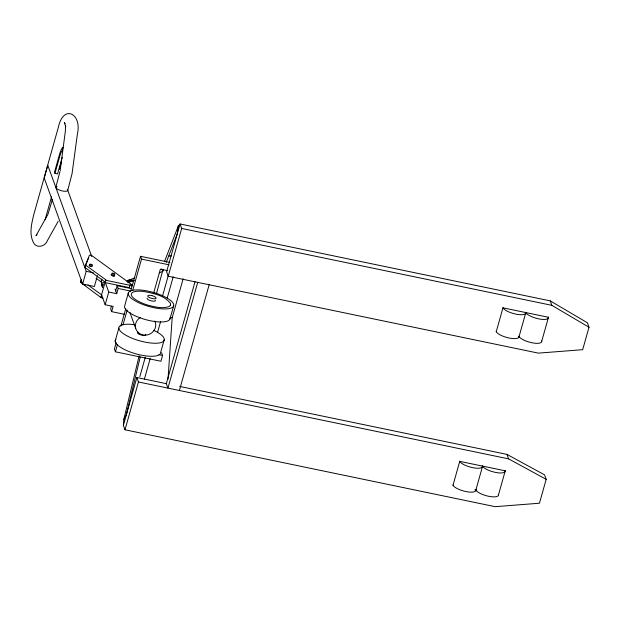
<?xml version="1.0" encoding="UTF-8"?>
<svg xmlns="http://www.w3.org/2000/svg" width="620" height="620" viewBox="0 0 620 620"><rect width="100%" height="100%" fill="white"/><g stroke="black" fill="none" stroke-linecap="round" stroke-linejoin="round"><path stroke-width="0.93" d="M168.028 379.161L172.166 317.765L183.133 278.837M179.661 386.415L506.997 454.406L544.562 474.858L546.181 479.322L539.454 503.223L495.155 506.672L124.992 429.784L123.38 425.32L123.799 419.577L139.136 355.841M60.442 168.485L65.394 130.905L65.511 125.372L65.681 126.674L64.356 122.295L64.968 123.675L64.728 123.194M156.488 293.601L162.99 269.553M168.222 276.249L181.683 228.447L180.064 223.983L166.609 271.785L168.222 276.249L538.385 353.129L582.676 349.688L589 327.236L587.388 322.772L550.227 300.871L180.064 223.983L178.297 225.998L177.212 234.128L166.238 262.376M102.455 284.596L102.432 287.478M59.954 171.554L55.893 187.116M140.221 357.074L126.232 415.183L123.799 419.577M45.097 219.813L51.553 196.78M54.963 173.36L59.861 155.976A8.649 1.79 -78.3 0 1 62.341 150.652L62.891 147.312A12.098 2.511 -78.3 0 0 59.419 154.76L54.521 172.143L54.963 173.36L57.575 173.902L62.209 157.433M59.349 169.074L61.434 161.68M67.673 190.596L72.052 173.685L77.399 133.998C82.212 113.569 63.248 103.625 58.257 127.627L33.767 214.629C31.651 223.588 28.923 233.701 33.379 242.412C36.224 248.806 45.462 246.651 47.376 240.63L58.195 221.301M102.982 298.073L101.122 297.685L80.492 282.325L81.142 280.007M124.194 314.247L111.654 311.643L113.127 306.42L105.175 304.761L108.756 292.043L105.152 282.092L84.731 267.29L89.389 255.238L91.396 255.277L131.959 284.828L131.579 286.169M82.607 284.038L86.188 271.32L47.802 165.284L44.222 178.01L82.607 284.038L94.38 286.487L97.448 275.582M100.921 297.127L105.803 279.775L85.382 264.972M101.122 297.685L101.773 295.368M105.803 279.775L105.353 282.65L129.51 287.665L129.96 284.789L131.959 284.828M111.383 306.241L110.647 308.853L111.654 311.643M115.7 290.904L117.172 285.68L131.332 288.618M108.756 292.043L116.707 293.694L118.18 288.471L117.172 285.68M129.301 287.106L129.588 287.37M128.402 292.733L124.728 305.769A23.576 7.355 15.7 0 0 146.359 319.812A23.576 7.355 15.7 0 0 170.074 317.843M115.181 341.116L118.854 328.081M116.211 342.604L114.406 349.013L115.421 351.803L160.929 361.251L162.564 355.462L161.549 352.672M120.846 326.143L125.759 308.683M169.903 262.415L140.508 256.308L130.719 291.075L118.18 288.471M115.421 351.803L117.506 344.387M122.985 324.919L127.162 310.085M132.641 290.617L141.515 259.098L140.508 256.308M153.628 293.113L160.379 269.15L167.795 270.692M123.38 425.32L136.842 377.518L166.331 383.648L167.942 388.112L197.718 282.371M139.818 376.681L145.312 357.151M162.595 295.779L168.353 275.319M124.992 429.784L138.454 381.982L136.842 377.518M144.413 379.045L150.172 358.593M157.503 332.553L160.642 321.392M167.191 298.142L173.213 276.752M169.911 319.13L173.577 306.094A23.576 7.355 15.7 0 0 142.244 290.183A23.576 7.355 15.7 0 0 137.152 301.971A23.576 7.355 15.7 0 0 173.577 306.094M164.323 339.396L160.65 352.431A23.529 7.339 15.7 0 1 135.175 353.625A23.529 7.339 15.7 0 1 115.894 339.326M166.331 383.648L195.052 281.62M179.382 390.484L209.157 284.751M453.011 485.266L459.738 461.365L505.254 470.82L498.519 494.721M496.24 331.731L502.967 307.83L548.475 317.285L541.748 341.186M475.672 490.714L482.399 466.814M518.894 337.179L525.628 313.278M164.525 261.462L178.297 225.998M159.247 272.877L162.75 271.351L163.448 269.56M84.731 267.29L88.737 257.556M80.492 282.325L81.584 279.674M102.858 285.735L103.447 284.379M103.044 283.247L103.982 282.092M37.084 234.717L35.983 235.724L47.887 214.419L52.305 199.834A6.146 1.922 15.7 0 0 52.715 200.958M129.456 280.062L134.703 277.783M168.679 256.091L171.554 255.828M181.683 228.447L551.839 305.335L589 327.236M141.515 259.098L169.012 264.81M86.188 271.32L93.434 272.823M106.012 280.333L130.161 285.347M170.299 317.378L172.166 317.765M158.852 354.687L162.564 355.462M138.454 381.982L508.617 458.87L546.181 479.322M474.819 489.792L476.71 490.188M87.955 284.944L101.572 294.81L105.175 304.761M96.077 278.233L102.323 282.782M102.199 286.525L101.618 285.2M102.579 287.587L101.843 284.944M550.227 300.871L551.839 305.335M506.997 454.406L508.617 458.87M161.851 268.863L162.75 271.351M129.882 312.379L135.695 328.445M115.025 289.044L116.707 293.694M59.582 167.733L60.566 170.453M67.456 189.48L91.729 256.548M101.455 282.867L102.664 286.215M154.822 321.028A10.292 9.548 -19.9 0 1 150.141 333.901A10.292 9.548 -19.9 0 1 136.571 330.483A10.292 9.548 -19.9 0 1 140.461 317.401M114.382 275.598A1.581 0.496 15.7 0 1 114.274 275.838M113.793 275.923A1.581 0.496 15.7 0 1 112.662 275.745M114.32 275.28A1.899 0.597 15.7 0 1 113.979 276.055A1.899 0.597 15.7 0 1 111.406 275.296A1.899 0.597 15.7 0 1 111.74 274.513M92.085 266.181A1.581 0.496 15.7 0 1 90.474 266.476A1.581 0.496 15.7 0 1 89.458 265.406M85.25 285.022A1.581 0.496 15.7 0 1 84.87 284.89M84.522 284.735A1.581 0.496 15.7 0 1 83.933 284.247M101.975 284.022A5.231 4.851 -19.9 0 1 101.975 279.132M127.596 281.868A10.292 9.548 -19.9 0 1 134.478 280.418M127.945 282.821A10.292 9.548 -19.9 0 1 133.052 281.302M127.077 281.139A5.131 4.758 -19.9 0 1 131.99 279.674M145.615 334.374A4.325 1.349 15.7 0 1 141.081 334.994A4.325 1.349 15.7 0 1 137.942 332.134M153.605 330.321A23.529 7.339 15.7 0 1 157.589 343.17A23.529 7.339 15.7 0 1 122.179 332.8A23.529 7.339 15.7 0 1 134.54 324.733M155.263 300.103A4.325 1.349 15.7 0 1 151.28 300.878A4.325 1.349 15.7 0 1 147.188 298.096M67.262 189.472A6.146 1.922 15.7 0 1 61.016 190.627A6.146 1.922 15.7 0 1 57.063 186.457M127.17 281.41A5.131 4.758 -19.9 0 1 130.774 279.837M548.375 317.006A11.881 3.705 15.7 0 1 538.517 318.827A11.881 3.705 15.7 0 1 525.62 312.279A11.881 3.705 15.7 0 1 515.755 314.1A11.881 3.705 15.7 0 1 502.867 307.551M541.648 340.907A11.881 3.705 15.7 0 1 531.782 342.728A11.881 3.705 15.7 0 1 518.894 336.179A11.881 3.705 15.7 0 1 509.028 338.001A11.881 3.705 15.7 0 1 496.139 331.452M505.153 470.541A11.881 3.705 15.7 0 1 495.287 472.363A11.881 3.705 15.7 0 1 482.391 465.814A11.881 3.705 15.7 0 1 472.533 467.635A11.881 3.705 15.7 0 1 459.637 461.086M498.418 494.442A11.881 3.705 15.7 0 1 488.56 496.264A11.881 3.705 15.7 0 1 475.664 489.715A11.881 3.705 15.7 0 1 465.798 491.536A11.881 3.705 15.7 0 1 452.91 484.987M170.516 305.187L169.198 306.512C162.463 308.938 155.147 306.985 148.451 305.303A20.383 6.355 15.7 0 1 131.471 295.36A20.383 6.355 15.7 0 1 143.429 291.431C152.985 293.198 164.339 295.267 170.508 303.467L170.516 305.187M151.877 295.624L150.8 295.407A4.325 1.349 15.7 0 0 148.746 297.143A4.325 1.349 15.7 0 0 155.728 298.569A4.325 1.349 15.7 0 0 151.877 295.624M90.094 264.949A1.581 0.496 15.7 0 0 92.543 265.228A1.581 0.496 15.7 0 0 90.435 264.159A1.581 0.496 15.7 0 0 90.094 264.949M112.367 273.924A1.581 0.496 15.7 0 0 114.808 274.203A1.581 0.496 15.7 0 0 112.708 273.133A1.581 0.496 15.7 0 0 112.367 273.924"/></g></svg>
